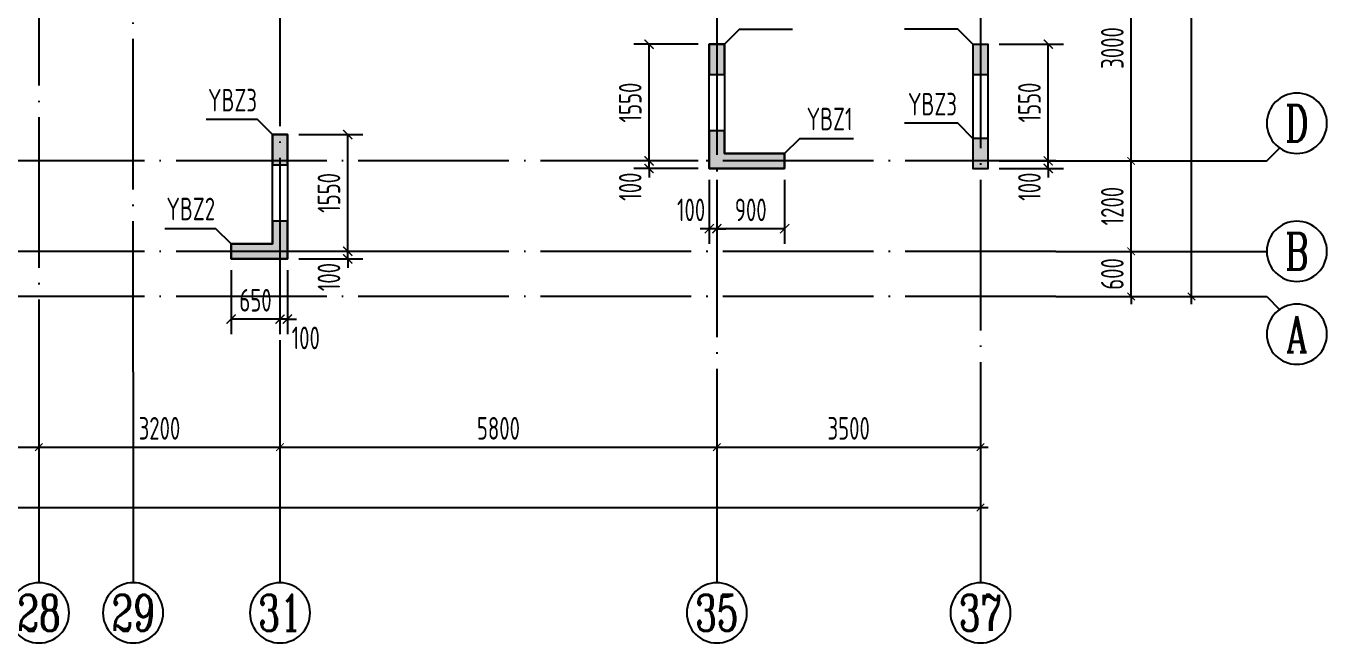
# Model space of a CAD drawing. Extents: x -812054 to 22247, y -644080 to 1003627.
# Drawn here: x -443491 to -426219, y -294660 to -286469 of the extents above; entities that cross this region are included whole.
import ezdxf
from ezdxf.enums import TextEntityAlignment as Align

# ---------------------------------------------------------------- set-up
doc = ezdxf.new("R2010")
doc.units = 0
doc.header["$LTSCALE"] = 1000
doc.linetypes.add('DOTE', pattern=[2.42, 2, -0.2, 0.02, -0.2])
doc.layers.get('0').update_dxf_attribs({"linetype": 'CONTINUOUS'})
doc.layers.get('DEFPOINTS').update_dxf_attribs({"linetype": 'CONTINUOUS'})
for name, color, linetype in [('A-AXIS', 1, 'CONTINUOUS'), ('A-DOTE', 10, 'DOTE'), ('AXIS_NUM', 7, 'CONTINUOUS'), ('S-Q墙实线', 6, 'CONTINUOUS'), ('S-Q墙标注', 3, 'CONTINUOUS'), ('S-X详图填充', 252, 'CONTINUOUS'), ('S-X详图实线', 4, 'CONTINUOUS'), ('S-Y一般标注', 3, 'CONTINUOUS'), ('S-Z柱编号', 6, 'CONTINUOUS')]:
    doc.layers.add(name, color=color, linetype=linetype)
doc.styles.add('TSSD_Axis', font='complex.shx', dxfattribs={"width": 0.7, "bigfont": 'hztxt.shx'})
doc.styles.add('TSSD_DIMENSION', font='Tssdeng.shx', dxfattribs={"width": 0.7, "bigfont": 'tssdchn.shx'})
doc.styles.add('TSSD_REIN', font='tssdeng.shx', dxfattribs={"width": 0.7, "height": 300, "bigfont": 'tssdchn.shx'})
doc.styles.add('结构文字', font='zstxt.shx', dxfattribs={"width": 0.7, "bigfont": 'zshz.shx'})
doc.dimstyles.new('STRUCK', dxfattribs={"dimtxt": 400, "dimasz": 121, "dimexe": 200, "dimexo": 150, "dimgap": 115, "dimtad": 1, "dimdec": 0, "dimdsep": 46, "dimtxsty": '结构文字', "dimblk": 'ARCHTICK', "dimcen": 400, "dimclrd": 3, "dimclre": 3, "dimclrt": 7, "dimadec": 0, "dimazin": 0, "dimtfac": 1, "dimtdec": 0, "dimtix": 1, "dimtmove": 2, "dimatfit": 3, "dimldrblk": '_DIMX', "dimfxl": 1, "dimtolj": 1, "dimtzin": 0, "dimarcsym": 0})
doc.dimstyles.new('TSSD_100_100', dxfattribs={"dimtxt": 300, "dimasz": 100, "dimexe": 100, "dimexo": 250, "dimgap": 100, "dimtad": 1, "dimdec": 0, "dimzin": 0, "dimdsep": 46, "dimtxsty": 'TSSD_DIMENSION', "dimblk": 'ARCHTICK', "dimcen": 0, "dimdle": 100, "dimclrt": 7, "dimadec": 0, "dimazin": 0, "dimtfac": 1, "dimtdec": 0, "dimtix": 1, "dimtmove": 2, "dimatfit": 3, "dimldrblk": 'ARCHTICK', "dimfxl": 1, "dimtolj": 1, "dimtzin": 0, "dimarcsym": 0})

# ---------------------------------------------------------------- blocks, each defined once
blk = doc.blocks.new('_ArchTick')
at = {"color": 0, "linetype": 'ByBlock', "const_width": 0.15}
blk.add_lwpolyline([(-0.5, -0.5), (0.5, 0.5)], dxfattribs=at)
blk = doc.blocks.new('*D179')
at = {"layer": 'DEFPOINTS', "color": 0, "transparency": 16777216}
for p in [(42100, 3600), (45300, 3600), (45300, 2600)]:
    blk.add_point(p, dxfattribs=at)
at = {"layer": 'S-Y一般标注', "color": 0, "lineweight": -2, "transparency": 16777216}
for p, q in [((42100, 3350), (42100, 2500)), ((45300, 3350), (45300, 2500)), ((42000, 2600), (45400, 2600))]:
    blk.add_line(p, q, dxfattribs=at)
at = {"layer": 'S-Y一般标注', "color": 0, "lineweight": -2, "transparency": 16777216, "xscale": 100, "yscale": 100, "zscale": 100, "rotation": 180}
blk.add_blockref('_ArchTick', (42100, 2600), dxfattribs=at)
at = {"layer": 'S-Y一般标注', "color": 0, "lineweight": -2, "transparency": 16777216, "xscale": 100, "yscale": 100, "zscale": 100}
blk.add_blockref('_ArchTick', (45300, 2600), dxfattribs=at)
at = {"layer": 'S-Y一般标注', "color": 7, "transparency": 16777216, "insert": (43700, 2850), "char_height": 300, "attachment_point": 5, "style": 'TSSD_DIMENSION'}
blk.add_mtext('\\A1;3200', dxfattribs=at)
blk = doc.blocks.new('ts_axno')
at = {"color": 0, "linetype": 'ByBlock', "lineweight": -2}
blk.add_circle((0, 0), 0.5, dxfattribs=at)
at = {"color": 0, "linetype": 'ByBlock', "lineweight": -2, "style": 'TSSD_Axis', "width": 0.7}
blk.add_attdef('A', text='', height=0.6, dxfattribs=at).set_placement((0, 0), align=Align.MIDDLE_CENTER)
blk = doc.blocks.new('*D180')
at = {"layer": 'DEFPOINTS', "color": 0, "transparency": 16777216}
for p in [(45300, 3600), (51100, 3600), (51100, 2600)]:
    blk.add_point(p, dxfattribs=at)
at = {"layer": 'S-Y一般标注', "color": 0, "lineweight": -2, "transparency": 16777216}
for p, q in [((45300, 3350), (45300, 2500)), ((51100, 3350), (51100, 2500)), ((45200, 2600), (51200, 2600))]:
    blk.add_line(p, q, dxfattribs=at)
at = {"layer": 'S-Y一般标注', "color": 0, "lineweight": -2, "transparency": 16777216, "xscale": 100, "yscale": 100, "zscale": 100, "rotation": 180}
blk.add_blockref('_ArchTick', (45300, 2600), dxfattribs=at)
at = {"layer": 'S-Y一般标注', "color": 0, "lineweight": -2, "transparency": 16777216, "xscale": 100, "yscale": 100, "zscale": 100}
blk.add_blockref('_ArchTick', (51100, 2600), dxfattribs=at)
at = {"layer": 'S-Y一般标注', "color": 7, "transparency": 16777216, "insert": (48200, 2850), "char_height": 300, "attachment_point": 5, "style": 'TSSD_DIMENSION'}
blk.add_mtext('\\A1;5800', dxfattribs=at)
blk = doc.blocks.new('*D181')
at = {"layer": 'DEFPOINTS', "color": 0, "transparency": 16777216}
for p in [(51100, 3600), (54600, 3600), (54600, 2600)]:
    blk.add_point(p, dxfattribs=at)
at = {"layer": 'S-Y一般标注', "color": 0, "lineweight": -2, "transparency": 16777216}
for p, q in [((51100, 3350), (51100, 2500)), ((54600, 3350), (54600, 2500)), ((51000, 2600), (54700, 2600))]:
    blk.add_line(p, q, dxfattribs=at)
at = {"layer": 'S-Y一般标注', "color": 0, "lineweight": -2, "transparency": 16777216, "xscale": 100, "yscale": 100, "zscale": 100, "rotation": 180}
blk.add_blockref('_ArchTick', (51100, 2600), dxfattribs=at)
at = {"layer": 'S-Y一般标注', "color": 0, "lineweight": -2, "transparency": 16777216, "xscale": 100, "yscale": 100, "zscale": 100}
blk.add_blockref('_ArchTick', (54600, 2600), dxfattribs=at)
at = {"layer": 'S-Y一般标注', "color": 7, "transparency": 16777216, "insert": (52850, 2850), "char_height": 300, "attachment_point": 5, "style": 'TSSD_DIMENSION'}
blk.add_mtext('\\A1;3500', dxfattribs=at)
blk = doc.blocks.new('*D182')
at = {"layer": 'DEFPOINTS', "color": 0, "transparency": 16777216}
for p in [(4600, 3600), (54600, 3600), (54600, 1800)]:
    blk.add_point(p, dxfattribs=at)
at = {"layer": 'S-Y一般标注', "color": 0, "lineweight": -2, "transparency": 16777216}
for p, q in [((4600, 3350), (4600, 1700)), ((54600, 3350), (54600, 1700)), ((4500, 1800), (54700, 1800))]:
    blk.add_line(p, q, dxfattribs=at)
at = {"layer": 'S-Y一般标注', "color": 0, "lineweight": -2, "transparency": 16777216, "xscale": 100, "yscale": 100, "zscale": 100, "rotation": 180}
blk.add_blockref('_ArchTick', (4600, 1800), dxfattribs=at)
at = {"layer": 'S-Y一般标注', "color": 0, "lineweight": -2, "transparency": 16777216, "xscale": 100, "yscale": 100, "zscale": 100}
blk.add_blockref('_ArchTick', (54600, 1800), dxfattribs=at)
at = {"layer": 'S-Y一般标注', "color": 7, "transparency": 16777216, "insert": (29600, 2050), "char_height": 300, "attachment_point": 5, "style": 'TSSD_DIMENSION'}
blk.add_mtext('\\A1;50000', dxfattribs=at)
blk = doc.blocks.new('*D186')
at = {"layer": 'DEFPOINTS', "color": 0, "transparency": 16777216}
for p in [(38900, 3600), (42100, 3600), (42100, 2600)]:
    blk.add_point(p, dxfattribs=at)
at = {"layer": 'S-Y一般标注', "color": 0, "lineweight": -2, "transparency": 16777216}
for p, q in [((38900, 3350), (38900, 2500)), ((42100, 3350), (42100, 2500)), ((38800, 2600), (42200, 2600))]:
    blk.add_line(p, q, dxfattribs=at)
at = {"layer": 'S-Y一般标注', "color": 0, "lineweight": -2, "transparency": 16777216, "xscale": 100, "yscale": 100, "zscale": 100, "rotation": 180}
blk.add_blockref('_ArchTick', (38900, 2600), dxfattribs=at)
at = {"layer": 'S-Y一般标注', "color": 0, "lineweight": -2, "transparency": 16777216, "xscale": 100, "yscale": 100, "zscale": 100}
blk.add_blockref('_ArchTick', (42100, 2600), dxfattribs=at)
at = {"layer": 'S-Y一般标注', "color": 7, "transparency": 16777216, "insert": (40500, 2850), "char_height": 300, "attachment_point": 5, "style": 'TSSD_DIMENSION'}
blk.add_mtext('\\A1;3200', dxfattribs=at)
blk = doc.blocks.new('*D187')
at = {"layer": 'DEFPOINTS', "color": 0, "transparency": 16777216}
for p in [(55600, 5200), (56600, 5200), (55600, 4600)]:
    blk.add_point(p, dxfattribs=at)
at = {"layer": 'S-Y一般标注', "color": 0, "lineweight": -2, "transparency": 16777216}
for p, q in [((55850, 5200), (56700, 5200)), ((56600, 5200), (56600, 5300)), ((56600, 4600), (56600, 5200)), ((55850, 4600), (56700, 4600)), ((56600, 4600), (56600, 4500))]:
    blk.add_line(p, q, dxfattribs=at)
at = {"layer": 'S-Y一般标注', "color": 0, "lineweight": -2, "transparency": 16777216, "xscale": 100, "yscale": 100, "zscale": 100}
for p, rotation in [((56600, 5200), 270), ((56600, 4600), 90)]:
    blk.add_blockref('_ArchTick', p, dxfattribs=dict(at, rotation=rotation))
at = {"layer": 'S-Y一般标注', "color": 7, "transparency": 16777216, "insert": (56350, 4900), "char_height": 300, "attachment_point": 5, "rotation": 90, "style": 'TSSD_DIMENSION'}
blk.add_mtext('\\A1;600', dxfattribs=at)
blk = doc.blocks.new('*D193')
at = {"layer": 'DEFPOINTS', "color": 0, "transparency": 16777216}
for p in [(55600, 17150), (57400, 17150), (55600, 4600)]:
    blk.add_point(p, dxfattribs=at)
at = {"layer": 'S-Y一般标注', "color": 0, "lineweight": -2, "transparency": 16777216}
for p, q in [((55850, 17150), (57500, 17150)), ((57400, 4500), (57400, 17250)), ((55850, 4600), (57500, 4600))]:
    blk.add_line(p, q, dxfattribs=at)
at = {"layer": 'S-Y一般标注', "color": 0, "lineweight": -2, "transparency": 16777216, "xscale": 100, "yscale": 100, "zscale": 100}
for p, rotation in [((57400, 17150), 90), ((57400, 4600), 270)]:
    blk.add_blockref('_ArchTick', p, dxfattribs=dict(at, rotation=rotation))
at = {"layer": 'S-Y一般标注', "color": 7, "transparency": 16777216, "insert": (57150, 10875), "char_height": 300, "attachment_point": 5, "rotation": 90, "style": 'TSSD_DIMENSION'}
blk.add_mtext('\\A1;12550', dxfattribs=at)
blk = doc.blocks.new('*D195')
at = {"layer": 'DEFPOINTS', "color": 0, "transparency": 16777216}
for p in [(55600, 6400), (56600, 6400), (55600, 5200)]:
    blk.add_point(p, dxfattribs=at)
at = {"layer": 'S-Y一般标注', "color": 0, "lineweight": -2, "transparency": 16777216}
for p, q in [((55850, 6400), (56700, 6400)), ((56600, 5100), (56600, 6500)), ((55850, 5200), (56700, 5200))]:
    blk.add_line(p, q, dxfattribs=at)
at = {"layer": 'S-Y一般标注', "color": 0, "lineweight": -2, "transparency": 16777216, "xscale": 100, "yscale": 100, "zscale": 100}
for p, rotation in [((56600, 6400), 90), ((56600, 5200), 270)]:
    blk.add_blockref('_ArchTick', p, dxfattribs=dict(at, rotation=rotation))
at = {"layer": 'S-Y一般标注', "color": 7, "transparency": 16777216, "insert": (56350, 5800), "char_height": 300, "attachment_point": 5, "rotation": 90, "style": 'TSSD_DIMENSION'}
blk.add_mtext('\\A1;1200', dxfattribs=at)
blk = doc.blocks.new('*D196')
at = {"layer": 'DEFPOINTS', "color": 0, "transparency": 16777216}
for p in [(55600, 9400), (56600, 9400), (55600, 6400)]:
    blk.add_point(p, dxfattribs=at)
at = {"layer": 'S-Y一般标注', "color": 0, "lineweight": -2, "transparency": 16777216}
for p, q in [((56600, 6300), (56600, 9500)), ((55850, 9400), (56700, 9400)), ((55850, 6400), (56700, 6400))]:
    blk.add_line(p, q, dxfattribs=at)
at = {"layer": 'S-Y一般标注', "color": 0, "lineweight": -2, "transparency": 16777216, "xscale": 100, "yscale": 100, "zscale": 100}
for p, rotation in [((56600, 9400), 90), ((56600, 6400), 270)]:
    blk.add_blockref('_ArchTick', p, dxfattribs=dict(at, rotation=rotation))
at = {"layer": 'S-Y一般标注', "color": 7, "transparency": 16777216, "insert": (56350, 7900), "char_height": 300, "attachment_point": 5, "rotation": 90, "style": 'TSSD_DIMENSION'}
blk.add_mtext('\\A1;3000', dxfattribs=at)
blk = doc.blocks.new('*D1738')
at = {"layer": 'DEFPOINTS', "color": 0, "transparency": 16777216}
for p in [(-430719, -288260), (-429919, -288260), (-430719, -288360)]:
    blk.add_point(p, dxfattribs=at)
at = {"layer": 'S-Q墙标注', "color": 3, "lineweight": -2, "transparency": 16777216}
for p, q in [((-430569, -288260), (-429719, -288260)), ((-429919, -288260), (-429919, -288139)), ((-429919, -288360), (-429919, -288260)), ((-430569, -288360), (-429719, -288360)), ((-429919, -288360), (-429919, -288481))]:
    blk.add_line(p, q, dxfattribs=at)
at = {"layer": 'S-Q墙标注', "color": 3, "lineweight": -2, "transparency": 16777216, "xscale": 121, "yscale": 121, "zscale": 121}
for p, rotation in [((-429919, -288260), 270), ((-429919, -288360), 90)]:
    blk.add_blockref('_ArchTick', p, dxfattribs=dict(at, rotation=rotation))
at = {"layer": 'S-Q墙标注', "color": 7, "transparency": 16777216, "insert": (-430169, -288602), "char_height": 300, "attachment_point": 5, "rotation": 90, "style": 'TSSD_REIN'}
blk.add_mtext('\\A1;100', dxfattribs=at)
blk = doc.blocks.new('_DIMX')
blk.add_line((-150, 0), (150, 0))
at = {"const_width": 50}
blk.add_lwpolyline([(-70, -70), (70, 70)], dxfattribs=at)
blk = doc.blocks.new('*D1739')
at = {"layer": 'DEFPOINTS', "color": 0, "transparency": 16777216}
for p in [(-430719, -286710), (-429919, -286710), (-430719, -288260)]:
    blk.add_point(p, dxfattribs=at)
at = {"layer": 'S-Q墙标注', "color": 3, "lineweight": -2, "transparency": 16777216}
for p, q in [((-430569, -286710), (-429719, -286710)), ((-429919, -288260), (-429919, -286710)), ((-430569, -288260), (-429719, -288260))]:
    blk.add_line(p, q, dxfattribs=at)
at = {"layer": 'S-Q墙标注', "color": 3, "lineweight": -2, "transparency": 16777216, "xscale": 121, "yscale": 121, "zscale": 121}
for p, rotation in [((-429919, -286710), 90), ((-429919, -288260), 270)]:
    blk.add_blockref('_ArchTick', p, dxfattribs=dict(at, rotation=rotation))
at = {"layer": 'S-Q墙标注', "color": 7, "transparency": 16777216, "insert": (-430169, -287485), "char_height": 300, "attachment_point": 5, "rotation": 90, "style": 'TSSD_REIN'}
blk.add_mtext('\\A1;1550', dxfattribs=at)
blk = doc.blocks.new('*D1742')
at = {"layer": 'DEFPOINTS', "color": 0, "transparency": 16777216}
for p in [(-435219, -288260), (-434419, -288260), (-434419, -288360)]:
    blk.add_point(p, dxfattribs=at)
at = {"layer": 'S-Q墙标注', "color": 3, "lineweight": -2, "transparency": 16777216}
for p, q in [((-434569, -288260), (-435419, -288260)), ((-435219, -288260), (-435219, -288139)), ((-435219, -288360), (-435219, -288260)), ((-434569, -288360), (-435419, -288360)), ((-435219, -288360), (-435219, -288481))]:
    blk.add_line(p, q, dxfattribs=at)
at = {"layer": 'S-Q墙标注', "color": 3, "lineweight": -2, "transparency": 16777216, "xscale": 121, "yscale": 121, "zscale": 121}
for p, rotation in [((-435219, -288260), 270), ((-435219, -288360), 90)]:
    blk.add_blockref('_ArchTick', p, dxfattribs=dict(at, rotation=rotation))
at = {"layer": 'S-Q墙标注', "color": 7, "transparency": 16777216, "insert": (-435469, -288602), "char_height": 300, "attachment_point": 5, "rotation": 90, "style": 'TSSD_REIN'}
blk.add_mtext('\\A1;100', dxfattribs=at)
blk = doc.blocks.new('*D1743')
at = {"layer": 'DEFPOINTS', "color": 0, "transparency": 16777216}
for p in [(-435219, -286710), (-434419, -286710), (-434419, -288260)]:
    blk.add_point(p, dxfattribs=at)
at = {"layer": 'S-Q墙标注', "color": 3, "lineweight": -2, "transparency": 16777216}
for p, q in [((-434569, -286710), (-435419, -286710)), ((-435219, -288260), (-435219, -286710)), ((-434569, -288260), (-435419, -288260))]:
    blk.add_line(p, q, dxfattribs=at)
at = {"layer": 'S-Q墙标注', "color": 3, "lineweight": -2, "transparency": 16777216, "xscale": 121, "yscale": 121, "zscale": 121}
for p, rotation in [((-435219, -286710), 90), ((-435219, -288260), 270)]:
    blk.add_blockref('_ArchTick', p, dxfattribs=dict(at, rotation=rotation))
at = {"layer": 'S-Q墙标注', "color": 7, "transparency": 16777216, "insert": (-435469, -287485), "char_height": 300, "attachment_point": 5, "rotation": 90, "style": 'TSSD_REIN'}
blk.add_mtext('\\A1;1550', dxfattribs=at)
blk = doc.blocks.new('*D1744')
at = {"layer": 'DEFPOINTS', "color": 0, "transparency": 16777216}
for p in [(-434319, -288360), (-433419, -288360), (-434319, -289160)]:
    blk.add_point(p, dxfattribs=at)
at = {"layer": 'S-Q墙标注', "color": 3, "lineweight": -2, "transparency": 16777216}
for p, q in [((-434319, -288510), (-434319, -289360)), ((-433419, -288510), (-433419, -289360)), ((-433419, -289160), (-434319, -289160))]:
    blk.add_line(p, q, dxfattribs=at)
at = {"layer": 'S-Q墙标注', "color": 3, "lineweight": -2, "transparency": 16777216, "xscale": 121, "yscale": 121, "zscale": 121, "rotation": 180}
blk.add_blockref('_ArchTick', (-434319, -289160), dxfattribs=at)
at = {"layer": 'S-Q墙标注', "color": 3, "lineweight": -2, "transparency": 16777216, "xscale": 121, "yscale": 121, "zscale": 121}
blk.add_blockref('_ArchTick', (-433419, -289160), dxfattribs=at)
at = {"layer": 'S-Q墙标注', "color": 7, "transparency": 16777216, "insert": (-433869, -288910), "char_height": 300, "attachment_point": 5, "style": 'TSSD_REIN'}
blk.add_mtext('\\A1;900', dxfattribs=at)
blk = doc.blocks.new('*D1745')
at = {"layer": 'DEFPOINTS', "color": 0, "transparency": 16777216}
for p in [(-434419, -288360), (-434319, -288360), (-434419, -289160)]:
    blk.add_point(p, dxfattribs=at)
at = {"layer": 'S-Q墙标注', "color": 3, "lineweight": -2, "transparency": 16777216}
for p, q in [((-434419, -288510), (-434419, -289360)), ((-434319, -288510), (-434319, -289360)), ((-434419, -289160), (-434540, -289160)), ((-434319, -289160), (-434419, -289160)), ((-434319, -289160), (-434198, -289160))]:
    blk.add_line(p, q, dxfattribs=at)
at = {"layer": 'S-Q墙标注', "color": 3, "lineweight": -2, "transparency": 16777216, "xscale": 121, "yscale": 121, "zscale": 121}
blk.add_blockref('_ArchTick', (-434419, -289160), dxfattribs=at)
at = {"layer": 'S-Q墙标注', "color": 3, "lineweight": -2, "transparency": 16777216, "xscale": 121, "yscale": 121, "zscale": 121, "rotation": 180}
blk.add_blockref('_ArchTick', (-434319, -289160), dxfattribs=at)
at = {"layer": 'S-Q墙标注', "color": 7, "transparency": 16777216, "insert": (-434661, -288910), "char_height": 300, "attachment_point": 5, "style": 'TSSD_REIN'}
blk.add_mtext('\\A1;100', dxfattribs=at)
blk = doc.blocks.new('*D1746')
at = {"layer": 'DEFPOINTS', "color": 0, "transparency": 16777216}
for p in [(-440019, -289460), (-439219, -289460), (-440019, -289560)]:
    blk.add_point(p, dxfattribs=at)
at = {"layer": 'S-Q墙标注', "color": 3, "lineweight": -2, "transparency": 16777216}
for p, q in [((-439869, -289460), (-439019, -289460)), ((-439219, -289460), (-439219, -289339)), ((-439219, -289560), (-439219, -289460)), ((-439869, -289560), (-439019, -289560)), ((-439219, -289560), (-439219, -289681))]:
    blk.add_line(p, q, dxfattribs=at)
at = {"layer": 'S-Q墙标注', "color": 3, "lineweight": -2, "transparency": 16777216, "xscale": 121, "yscale": 121, "zscale": 121}
for p, rotation in [((-439219, -289460), 270), ((-439219, -289560), 90)]:
    blk.add_blockref('_ArchTick', p, dxfattribs=dict(at, rotation=rotation))
at = {"layer": 'S-Q墙标注', "color": 7, "transparency": 16777216, "insert": (-439469, -289802), "char_height": 300, "attachment_point": 5, "rotation": 90, "style": 'TSSD_REIN'}
blk.add_mtext('\\A1;100', dxfattribs=at)
blk = doc.blocks.new('*D1747')
at = {"layer": 'DEFPOINTS', "color": 0, "transparency": 16777216}
for p in [(-440019, -287910), (-439219, -287910), (-440019, -289460)]:
    blk.add_point(p, dxfattribs=at)
at = {"layer": 'S-Q墙标注', "color": 3, "lineweight": -2, "transparency": 16777216}
for p, q in [((-439869, -287910), (-439019, -287910)), ((-439219, -289460), (-439219, -287910)), ((-439869, -289460), (-439019, -289460))]:
    blk.add_line(p, q, dxfattribs=at)
at = {"layer": 'S-Q墙标注', "color": 3, "lineweight": -2, "transparency": 16777216, "xscale": 121, "yscale": 121, "zscale": 121}
for p, rotation in [((-439219, -287910), 90), ((-439219, -289460), 270)]:
    blk.add_blockref('_ArchTick', p, dxfattribs=dict(at, rotation=rotation))
at = {"layer": 'S-Q墙标注', "color": 7, "transparency": 16777216, "insert": (-439469, -288685), "char_height": 300, "attachment_point": 5, "rotation": 90, "style": 'TSSD_REIN'}
blk.add_mtext('\\A1;1550', dxfattribs=at)
blk = doc.blocks.new('*D1748')
at = {"layer": 'DEFPOINTS', "color": 0, "transparency": 16777216}
for p in [(-440119, -289560), (-440019, -289560), (-440119, -290360)]:
    blk.add_point(p, dxfattribs=at)
at = {"layer": 'S-Q墙标注', "color": 3, "lineweight": -2, "transparency": 16777216}
for p, q in [((-440119, -289710), (-440119, -290560)), ((-440019, -289710), (-440019, -290560)), ((-440119, -290360), (-440240, -290360)), ((-440019, -290360), (-440119, -290360)), ((-440019, -290360), (-439898, -290360))]:
    blk.add_line(p, q, dxfattribs=at)
at = {"layer": 'S-Q墙标注', "color": 3, "lineweight": -2, "transparency": 16777216, "xscale": 121, "yscale": 121, "zscale": 121}
blk.add_blockref('_ArchTick', (-440119, -290360), dxfattribs=at)
at = {"layer": 'S-Q墙标注', "color": 3, "lineweight": -2, "transparency": 16777216, "xscale": 121, "yscale": 121, "zscale": 121, "rotation": 180}
blk.add_blockref('_ArchTick', (-440019, -290360), dxfattribs=at)
at = {"layer": 'S-Q墙标注', "color": 7, "transparency": 16777216, "insert": (-439777, -290610), "char_height": 300, "attachment_point": 5, "style": 'TSSD_REIN'}
blk.add_mtext('\\A1;100', dxfattribs=at)
blk = doc.blocks.new('*D1749')
at = {"layer": 'DEFPOINTS', "color": 0, "transparency": 16777216}
for p in [(-440769, -289560), (-440119, -289560), (-440769, -290360)]:
    blk.add_point(p, dxfattribs=at)
at = {"layer": 'S-Q墙标注', "color": 3, "lineweight": -2, "transparency": 16777216}
for p, q in [((-440769, -289710), (-440769, -290560)), ((-440119, -289710), (-440119, -290560)), ((-440119, -290360), (-440769, -290360))]:
    blk.add_line(p, q, dxfattribs=at)
at = {"layer": 'S-Q墙标注', "color": 3, "lineweight": -2, "transparency": 16777216, "xscale": 121, "yscale": 121, "zscale": 121, "rotation": 180}
blk.add_blockref('_ArchTick', (-440769, -290360), dxfattribs=at)
at = {"layer": 'S-Q墙标注', "color": 3, "lineweight": -2, "transparency": 16777216, "xscale": 121, "yscale": 121, "zscale": 121}
blk.add_blockref('_ArchTick', (-440119, -290360), dxfattribs=at)
at = {"layer": 'S-Q墙标注', "color": 7, "transparency": 16777216, "insert": (-440444, -290110), "char_height": 300, "attachment_point": 5, "style": 'TSSD_REIN'}
blk.add_mtext('\\A1;650', dxfattribs=at)
blk = doc.blocks.new('20210726.16395156')
at = {"layer": 'A-AXIS'}
for p, q in [((58400, 6400), (58571.6, 6571.7)), ((55600, 6400), (58400, 6400)), ((55600, 5200), (58400, 5200)), ((55600, 4600), (58400, 4600)), ((58400, 4600), (58571.6, 4428.4)), ((42100, 3600), (42100, 800)), ((43350, 3600.3), (43350, 800.3)), ((45300, 3600), (45300, 800)), ((51100, 3600), (51100, 800)), ((54600, 3600), (54600, 800))]:
    blk.add_line(p, q, dxfattribs=at)
at = {"layer": 'A-DOTE'}
for p, q in [((54600, 18249.9), (54600, 3600)), ((45299.8, 13700), (45300, 3600)), ((43350, 3600.2), (43350, 11500)), ((51100, 10900), (51100, 3600)), ((42100, 9400), (42100, 3600)), ((55600, 6400), (3600, 6400)), ((55600, 5200), (3600, 5200)), ((55600, 4600), (3600, 4600))]:
    blk.add_line(p, q, dxfattribs=at)
at = {"layer": 'A-AXIS'}
ref = blk.add_blockref('ts_axno', (58800, 6900), dxfattribs=dict(at, xscale=-800, yscale=800, zscale=800, rotation=180))
ref.add_attrib('C', 'D', dxfattribs={"layer": 'AXIS_NUM', "height": 480, "style": 'TSSD_Axis', "width": 0.7}).set_placement((58800, 6900), align=Align.MIDDLE_CENTER)
ref = blk.add_blockref('ts_axno', (58800, 5200), dxfattribs=dict(at, xscale=-800, yscale=800, zscale=800))
ref.add_attrib('A', 'B', dxfattribs={"layer": 'AXIS_NUM', "height": 480, "style": 'TSSD_Axis', "width": 0.7}).set_placement((58800, 5200), align=Align.MIDDLE_CENTER)
ref = blk.add_blockref('ts_axno', (58800, 4100), dxfattribs=dict(at, xscale=-800, yscale=800, zscale=800))
ref.add_attrib('F', 'A', dxfattribs={"layer": 'AXIS_NUM', "height": 480, "style": 'TSSD_Axis', "width": 0.7}).set_placement((58800, 4100), align=Align.MIDDLE_CENTER)
ref = blk.add_blockref('ts_axno', (42100, 400), dxfattribs=dict(at, xscale=-800, yscale=800, zscale=800, rotation=180))
ref.add_attrib('19', '28', dxfattribs={"layer": 'AXIS_NUM', "height": 480, "style": 'TSSD_Axis', "width": 0.7}).set_placement((42100, 400), align=Align.MIDDLE_CENTER)
ref = blk.add_blockref('ts_axno', (43350, 400.3), dxfattribs=dict(at, xscale=-800, yscale=800, zscale=800, rotation=180))
ref.add_attrib('5', '29', dxfattribs={"layer": 'AXIS_NUM', "height": 480, "style": 'TSSD_Axis', "width": 0.7}).set_placement((43350, 400.3), align=Align.MIDDLE_CENTER)
ref = blk.add_blockref('ts_axno', (45300, 400), dxfattribs=dict(at, xscale=-800, yscale=800, zscale=800, rotation=180))
ref.add_attrib('19', '31', dxfattribs={"layer": 'AXIS_NUM', "height": 480, "style": 'TSSD_Axis', "width": 0.7}).set_placement((45300, 400), align=Align.MIDDLE_CENTER)
ref = blk.add_blockref('ts_axno', (51100, 400), dxfattribs=dict(at, xscale=-800, yscale=800, zscale=800, rotation=180))
ref.add_attrib('22', '35', dxfattribs={"layer": 'AXIS_NUM', "height": 480, "style": 'TSSD_Axis', "width": 0.7}).set_placement((51100, 400), align=Align.MIDDLE_CENTER)
ref = blk.add_blockref('ts_axno', (54600, 400), dxfattribs=dict(at, xscale=-800, yscale=800, zscale=800, rotation=180))
ref.add_attrib('23', '37', dxfattribs={"layer": 'AXIS_NUM', "height": 480, "style": 'TSSD_Axis', "width": 0.7}).set_placement((54600, 400), align=Align.MIDDLE_CENTER)
at = {"layer": 'S-Y一般标注'}
for base, p1, p2, picture, middle in [((57400, 17150), (55600, 4600), (55600, 17150), '*D193', (57150, 10875)), ((56600, 9400), (55600, 6400), (55600, 9400), '*D196', (56350, 7900)), ((56600, 6400), (55600, 5200), (55600, 6400), '*D195', (56350, 5800)), ((56600, 5200), (55600, 4600), (55600, 5200), '*D187', (56350, 4900))]:
    dim = blk.add_linear_dim(base=base, p1=p1, p2=p2, angle=90, dimstyle='TSSD_100_100', dxfattribs=at)
    dim.commit()
    dim.dimension.update_dxf_attribs({"geometry": picture, "text_midpoint": middle})
for base, p1, p2, picture, middle in [((54600, 1800), (4600, 3600), (54600, 3600), '*D182', (29600, 2050)), ((42100, 2600.1), (38900, 3600.1), (42100, 3600.1), '*D186', (40500, 2850.1)), ((45300, 2600.1), (42100, 3600.1), (45300, 3600.1), '*D179', (43700, 2850.1)), ((51100, 2600), (45300, 3600), (51100, 3600), '*D180', (48200, 2850)), ((54600, 2600), (51100, 3600), (54600, 3600), '*D181', (52850, 2850))]:
    dim = blk.add_linear_dim(base=base, p1=p1, p2=p2, dimstyle='TSSD_100_100', dxfattribs=at)
    dim.commit()
    dim.dimension.update_dxf_attribs({"geometry": picture, "text_midpoint": middle})

msp = doc.modelspace()

# ---------------------------------------------------------------- hatches: boundary and pattern name
at = {"layer": 'S-X详图填充'}
h = msp.add_hatch(color=256, dxfattribs=at)
h.dxf.hatch_style = 1
h.paths.add_polyline_path([(-434418.89, -287110.33), (-434218.89, -287110.33), (-434218.89, -286710.33), (-434418.89, -286710.33)])
h = msp.add_hatch(color=256, dxfattribs=at)
h.dxf.hatch_style = 1
h.paths.add_polyline_path([(-430918.86, -287112.04), (-430718.86, -287112.04), (-430718.86, -286712.04), (-430918.86, -286712.04)])
h = msp.add_hatch(color=256, dxfattribs=at)
h.dxf.hatch_style = 1
h.paths.add_polyline_path([(-440218.89, -288310.34), (-440018.89, -288310.34), (-440018.89, -287910.34), (-440218.89, -287910.34)])
h = msp.add_hatch(color=256, dxfattribs=at)
h.dxf.hatch_style = 1
h.paths.add_polyline_path([(-434218.89, -287860.33), (-434418.89, -287860.33), (-434418.89, -288360.33), (-433418.89, -288360.33), (-433418.89, -288160.33), (-434218.89, -288160.33)])
h = msp.add_hatch(color=256, dxfattribs=at)
h.dxf.hatch_style = 1
h.paths.add_polyline_path([(-430718.86, -287960.33), (-430918.86, -287960.33), (-430918.86, -288360.33), (-430718.86, -288360.33)])
h = msp.add_hatch(color=256, dxfattribs=at)
h.dxf.hatch_style = 1
h.paths.add_polyline_path([(-440018.89, -289060.34), (-440218.89, -289060.34), (-440218.89, -289360.34), (-440768.88, -289360.34), (-440768.88, -289560.34), (-440018.89, -289560.34)])

# ---------------------------------------------------------------- linework, layer by layer
at = {"layer": 'S-Q墙实线'}
msp.add_lwpolyline([(-433518.87, -288160.33), (-433418.89, -288160.33), (-433418.89, -288360.33), (-433518.87, -288360.33), (-434418.89, -288360.33), (-434418.89, -286710.33), (-434218.89, -286710.33), (-434218.89, -288160.33), (-433518.87, -288160.33)], dxfattribs=at)
for points in [[(-430718.86, -288360.33), (-430718.86, -286712.04), (-430918.86, -286712.04), (-430918.86, -288360.33)], [(-440018.89, -289560.34), (-440768.88, -289560.34), (-440768.88, -289360.34), (-440218.89, -289360.34), (-440218.89, -288260.33), (-440218.89, -287910.34), (-440018.89, -287910.34), (-440018.89, -288260.33)]]:
    msp.add_lwpolyline(points, close=True, dxfattribs=at)
at = {"layer": 'S-X详图实线'}
for points in [[(-434418.89, -287110.33), (-434218.89, -287110.33), (-434218.89, -286710.33), (-434418.89, -286710.33), (-434418.89, -287110.33)], [(-430918.86, -287112.04), (-430718.86, -287112.04), (-430718.86, -286712.04), (-430918.86, -286712.04), (-430918.86, -287112.04)], [(-440218.89, -288310.34), (-440018.89, -288310.34), (-440018.89, -287910.34), (-440218.89, -287910.34), (-440218.89, -288310.34)], [(-434218.89, -287860.33), (-434418.89, -287860.33), (-434418.89, -288360.33), (-433418.89, -288360.33), (-433418.89, -288160.33), (-434218.89, -288160.33), (-434218.89, -287860.33)], [(-430718.86, -287960.33), (-430918.86, -287960.33), (-430918.86, -288360.33), (-430718.86, -288360.33), (-430718.86, -287960.33)], [(-440018.89, -289060.34), (-440218.89, -289060.34), (-440218.89, -289360.34), (-440768.88, -289360.34), (-440768.88, -289560.34), (-440018.89, -289560.34), (-440018.89, -289060.34)]]:
    msp.add_lwpolyline(points, close=True, dxfattribs=at)
at = {"layer": 'S-Z柱编号', "color": 7}
for points in [[(-434218.86, -286710.33), (-434018.86, -286510.33), (-433314.99, -286510.33)], [(-430918.86, -286710.37), (-431118.86, -286510.37), (-431826.25, -286510.37)], [(-440218.86, -287910.34), (-440418.86, -287710.34), (-441097.47, -287710.34)], [(-430918.86, -287960.33), (-431118.86, -287760.33), (-431826.25, -287760.33)], [(-433418.86, -288160.33), (-433218.86, -287960.33), (-432503.65, -287960.33)], [(-440768.85, -289360.34), (-440968.85, -289160.34), (-441646.71, -289160.34)]]:
    msp.add_lwpolyline(points, dxfattribs=at)

# ---------------------------------------------------------------- block references
at = {"layer": 'A-DOTE'}
msp.add_blockref('20210726.16395156', (-485418.85, -294660.38), dxfattribs=at)

# ---------------------------------------------------------------- texts
at = {"layer": 'S-Z柱编号', "color": 7, "style": 'TSSD_REIN', "width": 0.7}
for s, p in [('YBZ3', (-441074.47, -287693.59)), ('YBZ3', (-431781.69, -287746.59)), ('YBZ1', (-433126.94, -287943.49)), ('YBZ2', (-441626.77, -289137.94))]:
    msp.add_text(s, height=300, dxfattribs=at).set_placement(p, align=Align.BOTTOM_LEFT)

# ---------------------------------------------------------------- dimensions: what is measured, and where the dimension line sits
at = {"layer": 'S-Q墙标注'}
for base, p1, p2, angle, picture, middle in [((-435218.86, -286710.33), (-434418.86, -288260.33), (-434418.86, -286710.33), 90, '*D1743', (-435468.86, -287485.33)), ((-429918.86, -286710.37), (-430718.86, -288260.33), (-430718.86, -286710.37), 90, '*D1739', (-430168.86, -287485.35)), ((-439218.86, -287910.34), (-440018.86, -289460.33), (-440018.86, -287910.34), 90, '*D1747', (-439468.86, -288685.34)), ((-434318.85, -289160.33), (-433418.86, -288360.33), (-434318.85, -288360.33), 180, '*D1744', (-433868.86, -288910.33)), ((-440768.85, -290360.34), (-440118.89, -289560.34), (-440768.85, -289560.34), 180, '*D1749', (-440443.87, -290110.34))]:
    dim = msp.add_linear_dim(base=base, p1=p1, p2=p2, angle=angle, dimstyle='STRUCK', override={"dimtxt": 300, "dimgap": 100, "dimtxsty": 'TSSD_REIN'}, dxfattribs=at)
    dim.commit()
    dim.dimension.update_dxf_attribs({"geometry": picture, "text_midpoint": middle})
for base, p1, p2, angle, picture, middle in [((-435218.86, -288260.33), (-434418.86, -288360.33), (-434418.86, -288260.33), 90, '*D1742', (-435468.86, -288602.26)), ((-429918.86, -288260.33), (-430718.86, -288360.33), (-430718.86, -288260.33), 90, '*D1738', (-430168.86, -288602.26)), ((-434418.86, -289160.33), (-434318.85, -288360.33), (-434418.86, -288360.33), 180, '*D1745', (-434660.78, -288910.33)), ((-439218.86, -289460.33), (-440018.86, -289560.34), (-440018.86, -289460.33), 90, '*D1746', (-439468.86, -289802.26)), ((-440118.89, -290360.34), (-440018.86, -289560.34), (-440118.89, -289560.34), 180, '*D1748', (-439776.94, -290610.34))]:
    dim = msp.add_linear_dim(base=base, p1=p1, p2=p2, angle=angle, dimstyle='STRUCK', override={"dimtxt": 300, "dimgap": 100, "dimtxsty": 'TSSD_REIN'}, dxfattribs=at)
    dim.commit()
    dim.dimension.update_dxf_attribs({"geometry": picture, "text_midpoint": middle, "dimtype": 160})

doc.saveas('drawing.dxf')
